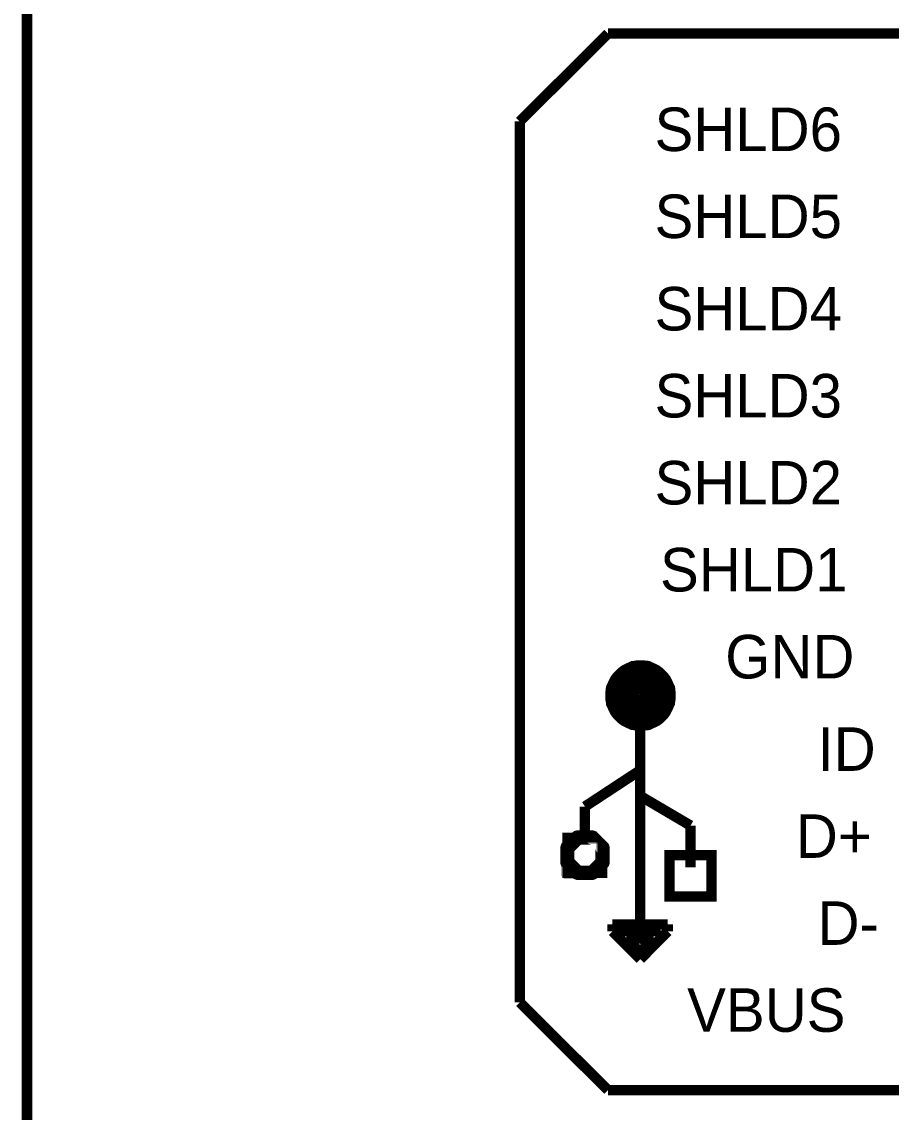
# Model space of a CAD drawing. Header units: inches. Extents: x 0 to 16.9, y 0 to 11.7.
# Drawn here: x 8.262 to 9.249, y 8.817 to 10.055 of the extents above; entities that cross this region are included whole.
import ezdxf

# ---------------------------------------------------------------- set-up
doc = ezdxf.new("R2010")
doc.units = ezdxf.units.IN
doc.header["$MEASUREMENT"] = 0
doc.layers.add('Sheet', color=255, linetype='Continuous')

msp = doc.modelspace()

# ---------------------------------------------------------------- linework, layer by layer
at = {"layer": 'Sheet'}
for points in [[(8.26771655, 6.889419507556759, 0.0118, 0.0118, 0), (8.26771655, 10.86602871757524, 0.0118, 0.0118, 0)], [(8.827461637441678, 9.942294732635956, 0.0118, 0.0118, 0), (8.927760550422265, 10.0422308655095, 0.0118, 0.0118, 0)], [(9.327413142144923, 10.0422308655095, 0.0118, 0.0118, 0), (8.927760550422265, 10.0422308655095, 0.0118, 0.0118, 0)], [(8.827461637441678, 9.942294732635956, 0.0118, 0.0118, 0), (8.827461637441678, 8.942161696310718, 0.0118, 0.0118, 0)], [(8.94473421261898, 9.290201819291184, 0.04, 0.04, 0), (8.94473421261898, 9.291359380675818, 0.04, 0.04, 0), (8.94473421261898, 9.292131088265576, 0.04, 0.04, 0), (8.945119977668906, 9.293288649650211, 0.04, 0.04, 0), (8.945119977668906, 9.294446211034847, 0.04, 0.04, 0), (8.945505742718833, 9.295217918624603, 0.04, 0.04, 0), (8.945505742718833, 9.29637548000924, 0.04, 0.04, 0), (8.945891507768758, 9.297147187598997, 0.04, 0.04, 0), (8.946277272818683, 9.297918895188754, 0.04, 0.04, 0), (8.946663037868609, 9.29907645657339, 0.04, 0.04, 0), (8.947048802918532, 9.299848164163146, 0.04, 0.04, 0), (8.947434567968457, 9.300619871752904, 0.04, 0.04, 0), (8.948206098068308, 9.301391579342662, 0.04, 0.04, 0), (8.948591863118235, 9.302163286932418, 0.04, 0.04, 0), (8.949363393218086, 9.302934994522175, 0.04, 0.04, 0), (8.94974915826801, 9.303706702111933, 0.04, 0.04, 0), (8.950520688367861, 9.30447840970169, 0.04, 0.04, 0), (8.951292218467712, 9.305250117291447, 0.04, 0.04, 0), (8.952063748567562, 9.305635971086325, 0.04, 0.04, 0), (8.952835278667413, 9.306407678676083, 0.04, 0.04, 0), (8.953606808767264, 9.30679353247096, 0.04, 0.04, 0), (8.954378338867114, 9.307565240060718, 0.04, 0.04, 0), (8.955149868966965, 9.307951093855596, 0.04, 0.04, 0), (8.955921399066817, 9.308336947650476, 0.04, 0.04, 0), (8.956692929166667, 9.308722801445354, 0.04, 0.04, 0), (8.957850224316443, 9.309108655240234, 0.04, 0.04, 0), (8.958621754416292, 9.30949450903511, 0.04, 0.04, 0), (8.959393284516144, 9.30949450903511, 0.04, 0.04, 0), (8.96055057966592, 9.30988036282999, 0.04, 0.04, 0), (8.96132210976577, 9.30988036282999, 0.04, 0.04, 0), (8.962479404915547, 9.310266216624868, 0.04, 0.04, 0), (8.963250935015399, 9.310266216624868, 0.04, 0.04, 0), (8.964408230165173, 9.310266216624868, 0.04, 0.04, 0)], [(8.964408230165173, 9.310266216624868, 0.04, 0.04, 0), (8.963250935015399, 9.310266216624868, 0.04, 0.04, 0), (8.962479404915547, 9.310266216624868, 0.04, 0.04, 0), (8.96132210976577, 9.30988036282999, 0.04, 0.04, 0), (8.96055057966592, 9.30988036282999, 0.04, 0.04, 0), (8.959393284516144, 9.30949450903511, 0.04, 0.04, 0), (8.958621754416292, 9.30949450903511, 0.04, 0.04, 0), (8.957850224316443, 9.309108655240234, 0.04, 0.04, 0), (8.956692929166667, 9.308722801445354, 0.04, 0.04, 0), (8.955921399066817, 9.308336947650476, 0.04, 0.04, 0), (8.955149868966965, 9.307951093855596, 0.04, 0.04, 0), (8.954378338867114, 9.307565240060718, 0.04, 0.04, 0), (8.953606808767264, 9.30679353247096, 0.04, 0.04, 0), (8.952835278667413, 9.306407678676083, 0.04, 0.04, 0), (8.952063748567562, 9.305635971086325, 0.04, 0.04, 0), (8.951292218467712, 9.305250117291447, 0.04, 0.04, 0), (8.950520688367861, 9.30447840970169, 0.04, 0.04, 0), (8.94974915826801, 9.303706702111933, 0.04, 0.04, 0), (8.949363393218086, 9.302934994522175, 0.04, 0.04, 0), (8.948591863118235, 9.302163286932418, 0.04, 0.04, 0), (8.948206098068308, 9.301391579342662, 0.04, 0.04, 0), (8.947434567968457, 9.300619871752904, 0.04, 0.04, 0), (8.947048802918532, 9.299848164163146, 0.04, 0.04, 0), (8.946663037868609, 9.29907645657339, 0.04, 0.04, 0), (8.946277272818683, 9.297918895188754, 0.04, 0.04, 0), (8.945891507768758, 9.297147187598997, 0.04, 0.04, 0), (8.945505742718833, 9.29637548000924, 0.04, 0.04, 0), (8.945505742718833, 9.295217918624603, 0.04, 0.04, 0), (8.945119977668906, 9.294446211034847, 0.04, 0.04, 0), (8.945119977668906, 9.293288649650211, 0.04, 0.04, 0), (8.94473421261898, 9.292131088265576, 0.04, 0.04, 0), (8.94473421261898, 9.291359380675818, 0.04, 0.04, 0), (8.94473421261898, 9.290201819291184, 0.04, 0.04, 0)], [(8.964408230165173, 9.310266216624868, 0.04, 0.04, 0), (8.964408230165173, 9.310266216624868, 0.04, 0.04, 0)], [(8.964408230165173, 9.310266216624868, 0.04, 0.04, 0), (8.965565525314949, 9.310266216624868, 0.04, 0.04, 0), (8.966337055414801, 9.310266216624868, 0.04, 0.04, 0), (8.967494350564577, 9.30988036282999, 0.04, 0.04, 0), (8.968651645714353, 9.30988036282999, 0.04, 0.04, 0), (8.969423175814203, 9.30949450903511, 0.04, 0.04, 0), (8.970580470963979, 9.30949450903511, 0.04, 0.04, 0), (8.97135200106383, 9.309108655240234, 0.04, 0.04, 0), (8.97212353116368, 9.308722801445354, 0.04, 0.04, 0), (8.973280826313458, 9.308336947650476, 0.04, 0.04, 0), (8.974052356413308, 9.307951093855596, 0.04, 0.04, 0), (8.974823886513159, 9.307565240060718, 0.04, 0.04, 0), (8.975595416613007, 9.30679353247096, 0.04, 0.04, 0), (8.97636694671286, 9.306407678676083, 0.04, 0.04, 0), (8.97713847681271, 9.305635971086325, 0.04, 0.04, 0), (8.97791000691256, 9.305250117291447, 0.04, 0.04, 0), (8.978681537012411, 9.30447840970169, 0.04, 0.04, 0), (8.979453067112262, 9.303706702111933, 0.04, 0.04, 0), (8.979838832162187, 9.302934994522175, 0.04, 0.04, 0), (8.98061036226204, 9.302163286932418, 0.04, 0.04, 0), (8.980996127311963, 9.301391579342662, 0.04, 0.04, 0), (8.981767657411813, 9.300619871752904, 0.04, 0.04, 0), (8.982153422461739, 9.299848164163146, 0.04, 0.04, 0), (8.982539187511664, 9.29907645657339, 0.04, 0.04, 0), (8.98292495256159, 9.297918895188754, 0.04, 0.04, 0), (8.983310717611516, 9.297147187598997, 0.04, 0.04, 0), (8.983696482661442, 9.29637548000924, 0.04, 0.04, 0), (8.983696482661442, 9.295217918624603, 0.04, 0.04, 0), (8.984082247711367, 9.294446211034847, 0.04, 0.04, 0), (8.984082247711367, 9.293288649650211, 0.04, 0.04, 0), (8.984468012761292, 9.292131088265576, 0.04, 0.04, 0), (8.984468012761292, 9.291359380675818, 0.04, 0.04, 0), (8.984468012761292, 9.290201819291184, 0.04, 0.04, 0)], [(8.984468012761292, 9.290201819291184, 0.04, 0.04, 0), (8.984468012761292, 9.291359380675818, 0.04, 0.04, 0), (8.984468012761292, 9.292131088265576, 0.04, 0.04, 0), (8.984082247711367, 9.293288649650211, 0.04, 0.04, 0), (8.984082247711367, 9.294446211034847, 0.04, 0.04, 0), (8.983696482661442, 9.295217918624603, 0.04, 0.04, 0), (8.983696482661442, 9.29637548000924, 0.04, 0.04, 0), (8.983310717611516, 9.297147187598997, 0.04, 0.04, 0), (8.98292495256159, 9.297918895188754, 0.04, 0.04, 0), (8.982539187511664, 9.29907645657339, 0.04, 0.04, 0), (8.982153422461739, 9.299848164163146, 0.04, 0.04, 0), (8.981767657411813, 9.300619871752904, 0.04, 0.04, 0), (8.980996127311963, 9.301391579342662, 0.04, 0.04, 0), (8.98061036226204, 9.302163286932418, 0.04, 0.04, 0), (8.979838832162187, 9.302934994522175, 0.04, 0.04, 0), (8.979453067112262, 9.303706702111933, 0.04, 0.04, 0), (8.978681537012411, 9.30447840970169, 0.04, 0.04, 0), (8.97791000691256, 9.305250117291447, 0.04, 0.04, 0), (8.97713847681271, 9.305635971086325, 0.04, 0.04, 0), (8.97636694671286, 9.306407678676083, 0.04, 0.04, 0), (8.975595416613007, 9.30679353247096, 0.04, 0.04, 0), (8.974823886513159, 9.307565240060718, 0.04, 0.04, 0), (8.974052356413308, 9.307951093855596, 0.04, 0.04, 0), (8.973280826313458, 9.308336947650476, 0.04, 0.04, 0), (8.97212353116368, 9.308722801445354, 0.04, 0.04, 0), (8.97135200106383, 9.309108655240234, 0.04, 0.04, 0), (8.970580470963979, 9.30949450903511, 0.04, 0.04, 0), (8.969423175814203, 9.30949450903511, 0.04, 0.04, 0), (8.968651645714353, 9.30988036282999, 0.04, 0.04, 0), (8.967494350564577, 9.30988036282999, 0.04, 0.04, 0), (8.966337055414801, 9.310266216624868, 0.04, 0.04, 0), (8.965565525314949, 9.310266216624868, 0.04, 0.04, 0), (8.964408230165173, 9.310266216624868, 0.04, 0.04, 0)], [(8.964408230165173, 9.270523275752376, 0.04, 0.04, 0), (8.963250935015399, 9.270523275752376, 0.04, 0.04, 0), (8.962479404915547, 9.270523275752376, 0.04, 0.04, 0), (8.96132210976577, 9.270909129547254, 0.04, 0.04, 0), (8.96055057966592, 9.270909129547254, 0.04, 0.04, 0), (8.959393284516144, 9.271294983342134, 0.04, 0.04, 0), (8.958621754416292, 9.271294983342134, 0.04, 0.04, 0), (8.957850224316443, 9.271680837137012, 0.04, 0.04, 0), (8.956692929166667, 9.27206669093189, 0.04, 0.04, 0), (8.955921399066817, 9.27245254472677, 0.04, 0.04, 0), (8.955149868966965, 9.272838398521646, 0.04, 0.04, 0), (8.954378338867114, 9.273224252316526, 0.04, 0.04, 0), (8.953606808767264, 9.273995959906284, 0.04, 0.04, 0), (8.952835278667413, 9.274381813701162, 0.04, 0.04, 0), (8.952063748567562, 9.27515352129092, 0.04, 0.04, 0), (8.951292218467712, 9.275539375085797, 0.04, 0.04, 0), (8.950520688367861, 9.276311082675553, 0.04, 0.04, 0), (8.94974915826801, 9.277082790265311, 0.04, 0.04, 0), (8.949363393218086, 9.277854497855069, 0.04, 0.04, 0), (8.948591863118235, 9.278626205444827, 0.04, 0.04, 0), (8.948206098068308, 9.279397913034584, 0.04, 0.04, 0), (8.947434567968457, 9.28016962062434, 0.04, 0.04, 0), (8.947048802918532, 9.280941328214096, 0.04, 0.04, 0), (8.946663037868609, 9.281713035803854, 0.04, 0.04, 0), (8.946277272818683, 9.282484743393612, 0.04, 0.04, 0), (8.945891507768758, 9.283642304778246, 0.04, 0.04, 0), (8.945505742718833, 9.284414012368003, 0.04, 0.04, 0), (8.945505742718833, 9.285185719957761, 0.04, 0.04, 0), (8.945119977668906, 9.286343281342397, 0.04, 0.04, 0), (8.945119977668906, 9.287114988932155, 0.04, 0.04, 0), (8.94473421261898, 9.28827255031679, 0.04, 0.04, 0), (8.94473421261898, 9.289044257906546, 0.04, 0.04, 0), (8.94473421261898, 9.290201819291184, 0.04, 0.04, 0)], [(8.94473421261898, 9.290201819291184, 0.04, 0.04, 0), (8.94473421261898, 9.290201819291184, 0.04, 0.04, 0)], [(8.94473421261898, 9.290201819291184, 0.04, 0.04, 0), (8.94473421261898, 9.289044257906546, 0.04, 0.04, 0), (8.94473421261898, 9.28827255031679, 0.04, 0.04, 0), (8.945119977668906, 9.287114988932155, 0.04, 0.04, 0), (8.945119977668906, 9.286343281342397, 0.04, 0.04, 0), (8.945505742718833, 9.285185719957761, 0.04, 0.04, 0), (8.945505742718833, 9.284414012368003, 0.04, 0.04, 0), (8.945891507768758, 9.283642304778246, 0.04, 0.04, 0), (8.946277272818683, 9.282484743393612, 0.04, 0.04, 0), (8.946663037868609, 9.281713035803854, 0.04, 0.04, 0), (8.947048802918532, 9.280941328214096, 0.04, 0.04, 0), (8.947434567968457, 9.28016962062434, 0.04, 0.04, 0), (8.948206098068308, 9.279397913034584, 0.04, 0.04, 0), (8.948591863118235, 9.278626205444827, 0.04, 0.04, 0), (8.949363393218086, 9.277854497855069, 0.04, 0.04, 0), (8.94974915826801, 9.277082790265311, 0.04, 0.04, 0), (8.950520688367861, 9.276311082675553, 0.04, 0.04, 0), (8.951292218467712, 9.275539375085797, 0.04, 0.04, 0), (8.952063748567562, 9.27515352129092, 0.04, 0.04, 0), (8.952835278667413, 9.274381813701162, 0.04, 0.04, 0), (8.953606808767264, 9.273995959906284, 0.04, 0.04, 0), (8.954378338867114, 9.273224252316526, 0.04, 0.04, 0), (8.955149868966965, 9.272838398521646, 0.04, 0.04, 0), (8.955921399066817, 9.27245254472677, 0.04, 0.04, 0), (8.956692929166667, 9.27206669093189, 0.04, 0.04, 0), (8.957850224316443, 9.271680837137012, 0.04, 0.04, 0), (8.958621754416292, 9.271294983342134, 0.04, 0.04, 0), (8.959393284516144, 9.271294983342134, 0.04, 0.04, 0), (8.96055057966592, 9.270909129547254, 0.04, 0.04, 0), (8.96132210976577, 9.270909129547254, 0.04, 0.04, 0), (8.962479404915547, 9.270523275752376, 0.04, 0.04, 0), (8.963250935015399, 9.270523275752376, 0.04, 0.04, 0), (8.964408230165173, 9.270523275752376, 0.04, 0.04, 0)], [(8.984468012761292, 9.290201819291184, 0.04, 0.04, 0), (8.984468012761292, 9.289044257906546, 0.04, 0.04, 0), (8.984468012761292, 9.28827255031679, 0.04, 0.04, 0), (8.984082247711367, 9.287114988932155, 0.04, 0.04, 0), (8.984082247711367, 9.286343281342397, 0.04, 0.04, 0), (8.983696482661442, 9.285185719957761, 0.04, 0.04, 0), (8.983696482661442, 9.284414012368003, 0.04, 0.04, 0), (8.983310717611516, 9.283642304778246, 0.04, 0.04, 0), (8.98292495256159, 9.282484743393612, 0.04, 0.04, 0), (8.982539187511664, 9.281713035803854, 0.04, 0.04, 0), (8.982153422461739, 9.280941328214096, 0.04, 0.04, 0), (8.981767657411813, 9.28016962062434, 0.04, 0.04, 0), (8.980996127311963, 9.279397913034584, 0.04, 0.04, 0), (8.98061036226204, 9.278626205444827, 0.04, 0.04, 0), (8.979838832162187, 9.277854497855069, 0.04, 0.04, 0), (8.979453067112262, 9.277082790265311, 0.04, 0.04, 0), (8.978681537012411, 9.276311082675553, 0.04, 0.04, 0), (8.97791000691256, 9.275539375085797, 0.04, 0.04, 0), (8.97713847681271, 9.27515352129092, 0.04, 0.04, 0), (8.97636694671286, 9.274381813701162, 0.04, 0.04, 0), (8.975595416613007, 9.273995959906284, 0.04, 0.04, 0), (8.974823886513159, 9.273224252316526, 0.04, 0.04, 0), (8.974052356413308, 9.272838398521646, 0.04, 0.04, 0), (8.973280826313458, 9.27245254472677, 0.04, 0.04, 0), (8.97212353116368, 9.27206669093189, 0.04, 0.04, 0), (8.97135200106383, 9.271680837137012, 0.04, 0.04, 0), (8.970580470963979, 9.271294983342134, 0.04, 0.04, 0), (8.969423175814203, 9.271294983342134, 0.04, 0.04, 0), (8.968651645714353, 9.270909129547254, 0.04, 0.04, 0), (8.967494350564577, 9.270909129547254, 0.04, 0.04, 0), (8.966337055414801, 9.270523275752376, 0.04, 0.04, 0), (8.965565525314949, 9.270523275752376, 0.04, 0.04, 0), (8.964408230165173, 9.270523275752376, 0.04, 0.04, 0)], [(8.964408230165173, 9.270523275752376, 0.04, 0.04, 0), (8.965565525314949, 9.270523275752376, 0.04, 0.04, 0), (8.966337055414801, 9.270523275752376, 0.04, 0.04, 0), (8.967494350564577, 9.270909129547254, 0.04, 0.04, 0), (8.968651645714353, 9.270909129547254, 0.04, 0.04, 0), (8.969423175814203, 9.271294983342134, 0.04, 0.04, 0), (8.970580470963979, 9.271294983342134, 0.04, 0.04, 0), (8.97135200106383, 9.271680837137012, 0.04, 0.04, 0), (8.97212353116368, 9.27206669093189, 0.04, 0.04, 0), (8.973280826313458, 9.27245254472677, 0.04, 0.04, 0), (8.974052356413308, 9.272838398521646, 0.04, 0.04, 0), (8.974823886513159, 9.273224252316526, 0.04, 0.04, 0), (8.975595416613007, 9.273995959906284, 0.04, 0.04, 0), (8.97636694671286, 9.274381813701162, 0.04, 0.04, 0), (8.97713847681271, 9.27515352129092, 0.04, 0.04, 0), (8.97791000691256, 9.275539375085797, 0.04, 0.04, 0), (8.978681537012411, 9.276311082675553, 0.04, 0.04, 0), (8.979453067112262, 9.277082790265311, 0.04, 0.04, 0), (8.979838832162187, 9.277854497855069, 0.04, 0.04, 0), (8.98061036226204, 9.278626205444827, 0.04, 0.04, 0), (8.980996127311963, 9.279397913034584, 0.04, 0.04, 0), (8.981767657411813, 9.28016962062434, 0.04, 0.04, 0), (8.982153422461739, 9.280941328214096, 0.04, 0.04, 0), (8.982539187511664, 9.281713035803854, 0.04, 0.04, 0), (8.98292495256159, 9.282484743393612, 0.04, 0.04, 0), (8.983310717611516, 9.283642304778246, 0.04, 0.04, 0), (8.983696482661442, 9.284414012368003, 0.04, 0.04, 0), (8.983696482661442, 9.285185719957761, 0.04, 0.04, 0), (8.984082247711367, 9.286343281342397, 0.04, 0.04, 0), (8.984082247711367, 9.287114988932155, 0.04, 0.04, 0), (8.984468012761292, 9.28827255031679, 0.04, 0.04, 0), (8.984468012761292, 9.289044257906546, 0.04, 0.04, 0), (8.984468012761292, 9.290201819291184, 0.04, 0.04, 0)], [(8.984468012761292, 9.290201819291184, 0.04, 0.04, 0), (8.984468012761292, 9.290201819291184, 0.04, 0.04, 0), (8.984468012761292, 9.290201819291184, 0.04, 0.04, 0), (8.984468012761292, 9.290201819291184, 0.04, 0.04, 0), (8.984468012761292, 9.290201819291184, 0.04, 0.04, 0), (8.984468012761292, 9.290201819291184, 0.04, 0.04, 0), (8.984468012761292, 9.290201819291184, 0.04, 0.04, 0), (8.984468012761292, 9.290201819291184, 0.04, 0.04, 0), (8.984468012761292, 9.290201819291184, 0.04, 0.04, 0), (8.984468012761292, 9.290201819291184, 0.04, 0.04, 0), (8.984468012761292, 9.290201819291184, 0.04, 0.04, 0), (8.984468012761292, 9.290201819291184, 0.04, 0.04, 0), (8.984468012761292, 9.290201819291184, 0.04, 0.04, 0), (8.984468012761292, 9.290201819291184, 0.04, 0.04, 0), (8.984468012761292, 9.290201819291184, 0.04, 0.04, 0), (8.984468012761292, 9.290201819291184, 0.04, 0.04, 0), (8.984468012761292, 9.290201819291184, 0.04, 0.04, 0), (8.984468012761292, 9.290201819291184, 0.04, 0.04, 0), (8.984468012761292, 9.290201819291184, 0.04, 0.04, 0), (8.984468012761292, 9.290201819291184, 0.04, 0.04, 0), (8.984468012761292, 9.290201819291184, 0.04, 0.04, 0), (8.984468012761292, 9.290201819291184, 0.04, 0.04, 0), (8.984468012761292, 9.290201819291184, 0.04, 0.04, 0), (8.984468012761292, 9.290201819291184, 0.04, 0.04, 0), (8.984468012761292, 9.290201819291184, 0.04, 0.04, 0), (8.984468012761292, 9.290201819291184, 0.04, 0.04, 0), (8.984468012761292, 9.290201819291184, 0.04, 0.04, 0), (8.984468012761292, 9.290201819291184, 0.04, 0.04, 0), (8.984468012761292, 9.290201819291184, 0.04, 0.04, 0), (8.984468012761292, 9.290201819291184, 0.04, 0.04, 0), (8.984468012761292, 9.290201819291184, 0.04, 0.04, 0), (8.984468012761292, 9.290201819291184, 0.04, 0.04, 0), (8.984468012761292, 9.290201819291184, 0.04, 0.04, 0)], [(8.984468012761292, 9.290201819291184, 0.04, 0.04, 0), (8.984468012761292, 9.290201819291184, 0.04, 0.04, 0)], [(8.964408230165173, 9.205699838212778, 0.0118, 0.0118, 0), (8.964408230165173, 9.290201819291184, 0.0118, 0.0118, 0)], [(8.964408230165173, 9.205699838212778, 0.0118, 0.0118, 0), (8.901528527027342, 9.164413482160771, 0.0118, 0.0118, 0)], [(8.964408230165173, 9.176374949802007, 0.0118, 0.0118, 0), (8.964408230165173, 9.205699838212778, 0.0118, 0.0118, 0)], [(8.964408230165173, 9.176374949802007, 0.0118, 0.0118, 0), (9.021501457554125, 9.142805669647572, 0.0118, 0.0118, 0)], [(8.964408230165173, 9.03052221533791, 0.0118, 0.0118, 0), (8.964408230165173, 9.176374949802007, 0.0118, 0.0118, 0)], [(8.901528527027342, 9.164413482160771, 0.0118, 0.0118, 0), (8.901528527027342, 9.125056395083158, 0.0118, 0.0118, 0)], [(9.021501457554125, 9.142805669647572, 0.0118, 0.0118, 0), (9.021501457554125, 9.095345652877509, 0.0118, 0.0118, 0)], [(8.893427460978911, 9.109236389493136, 0.04, 0.04, 0), (8.893427460978911, 9.109622243288015, 0.04, 0.04, 0), (8.893427460978911, 9.110008097082893, 0.04, 0.04, 0), (8.893427460978911, 9.110393950877773, 0.04, 0.04, 0), (8.893427460978911, 9.110779804672651, 0.04, 0.04, 0), (8.893813226028836, 9.11116565846753, 0.04, 0.04, 0), (8.893813226028836, 9.111551512262409, 0.04, 0.04, 0), (8.893813226028836, 9.111937366057285, 0.04, 0.04, 0), (8.894198991078762, 9.112323219852165, 0.04, 0.04, 0), (8.894198991078762, 9.112709073647043, 0.04, 0.04, 0), (8.894584756128687, 9.113094927441923, 0.04, 0.04, 0), (8.894584756128687, 9.1134807812368, 0.04, 0.04, 0), (8.894970521178612, 9.113866635031679, 0.04, 0.04, 0), (8.894970521178612, 9.114252488826558, 0.04, 0.04, 0), (8.895356286228537, 9.114638342621436, 0.04, 0.04, 0), (8.89574205127846, 9.114638342621436, 0.04, 0.04, 0), (8.89574205127846, 9.115024196416316, 0.04, 0.04, 0), (8.896127816328386, 9.115410050211194, 0.04, 0.04, 0), (8.896513581378313, 9.115410050211194, 0.04, 0.04, 0), (8.896899346428238, 9.115795904006072, 0.04, 0.04, 0), (8.897285111478164, 9.11618175780095, 0.04, 0.04, 0), (8.897285111478164, 9.11618175780095, 0.04, 0.04, 0), (8.897670876528089, 9.116567611595828, 0.04, 0.04, 0), (8.898056641578014, 9.116567611595828, 0.04, 0.04, 0), (8.89844240662794, 9.116567611595828, 0.04, 0.04, 0), (8.898828171677865, 9.116953465390708, 0.04, 0.04, 0), (8.89921393672779, 9.116953465390708, 0.04, 0.04, 0), (8.899599701777715, 9.116953465390708, 0.04, 0.04, 0), (8.89998546682764, 9.117339319185586, 0.04, 0.04, 0), (8.900371231877568, 9.117339319185586, 0.04, 0.04, 0), (8.900756996927493, 9.117339319185586, 0.04, 0.04, 0), (8.901142761977418, 9.117339319185586, 0.04, 0.04, 0), (8.901528527027342, 9.117339319185586, 0.04, 0.04, 0)], [(8.901528527027342, 9.117339319185586, 0.04, 0.04, 0), (8.901142761977418, 9.117339319185586, 0.04, 0.04, 0), (8.900756996927493, 9.117339319185586, 0.04, 0.04, 0), (8.900371231877568, 9.117339319185586, 0.04, 0.04, 0), (8.89998546682764, 9.117339319185586, 0.04, 0.04, 0), (8.899599701777715, 9.116953465390708, 0.04, 0.04, 0), (8.89921393672779, 9.116953465390708, 0.04, 0.04, 0), (8.898828171677865, 9.116953465390708, 0.04, 0.04, 0), (8.89844240662794, 9.116567611595828, 0.04, 0.04, 0), (8.898056641578014, 9.116567611595828, 0.04, 0.04, 0), (8.897670876528089, 9.116567611595828, 0.04, 0.04, 0), (8.897285111478164, 9.11618175780095, 0.04, 0.04, 0), (8.897285111478164, 9.11618175780095, 0.04, 0.04, 0), (8.896899346428238, 9.115795904006072, 0.04, 0.04, 0), (8.896513581378313, 9.115410050211194, 0.04, 0.04, 0), (8.896127816328386, 9.115410050211194, 0.04, 0.04, 0), (8.89574205127846, 9.115024196416316, 0.04, 0.04, 0), (8.89574205127846, 9.114638342621436, 0.04, 0.04, 0), (8.895356286228537, 9.114638342621436, 0.04, 0.04, 0), (8.894970521178612, 9.114252488826558, 0.04, 0.04, 0), (8.894970521178612, 9.113866635031679, 0.04, 0.04, 0), (8.894584756128687, 9.1134807812368, 0.04, 0.04, 0), (8.894584756128687, 9.113094927441923, 0.04, 0.04, 0), (8.894198991078762, 9.112709073647043, 0.04, 0.04, 0), (8.894198991078762, 9.112323219852165, 0.04, 0.04, 0), (8.893813226028836, 9.111937366057285, 0.04, 0.04, 0), (8.893813226028836, 9.111551512262409, 0.04, 0.04, 0), (8.893813226028836, 9.11116565846753, 0.04, 0.04, 0), (8.893427460978911, 9.110779804672651, 0.04, 0.04, 0), (8.893427460978911, 9.110393950877773, 0.04, 0.04, 0), (8.893427460978911, 9.110008097082893, 0.04, 0.04, 0), (8.893427460978911, 9.109622243288015, 0.04, 0.04, 0), (8.893427460978911, 9.109236389493136, 0.04, 0.04, 0)], [(8.901528527027342, 9.101133459800685, 0.04, 0.04, 0), (8.901142761977418, 9.101133459800685, 0.04, 0.04, 0), (8.900756996927493, 9.101133459800685, 0.04, 0.04, 0), (8.900371231877568, 9.101133459800685, 0.04, 0.04, 0), (8.89998546682764, 9.101133459800685, 0.04, 0.04, 0), (8.899599701777715, 9.101519313595565, 0.04, 0.04, 0), (8.89921393672779, 9.101519313595565, 0.04, 0.04, 0), (8.898828171677865, 9.101519313595565, 0.04, 0.04, 0), (8.89844240662794, 9.101905167390443, 0.04, 0.04, 0), (8.898056641578014, 9.101905167390443, 0.04, 0.04, 0), (8.897670876528089, 9.102291021185323, 0.04, 0.04, 0), (8.897285111478164, 9.102291021185323, 0.04, 0.04, 0), (8.897285111478164, 9.102676874980201, 0.04, 0.04, 0), (8.896899346428238, 9.102676874980201, 0.04, 0.04, 0), (8.896513581378313, 9.103062728775079, 0.04, 0.04, 0), (8.896127816328386, 9.103448582569959, 0.04, 0.04, 0), (8.89574205127846, 9.103448582569959, 0.04, 0.04, 0), (8.89574205127846, 9.103834436364837, 0.04, 0.04, 0), (8.895356286228537, 9.104220290159716, 0.04, 0.04, 0), (8.894970521178612, 9.104606143954593, 0.04, 0.04, 0), (8.894970521178612, 9.104991997749472, 0.04, 0.04, 0), (8.894584756128687, 9.104991997749472, 0.04, 0.04, 0), (8.894584756128687, 9.10537785154435, 0.04, 0.04, 0), (8.894198991078762, 9.105763705339228, 0.04, 0.04, 0), (8.894198991078762, 9.106149559134108, 0.04, 0.04, 0), (8.893813226028836, 9.106535412928986, 0.04, 0.04, 0), (8.893813226028836, 9.106921266723866, 0.04, 0.04, 0), (8.893813226028836, 9.107307120518744, 0.04, 0.04, 0), (8.893427460978911, 9.107692974313622, 0.04, 0.04, 0), (8.893427460978911, 9.108078828108502, 0.04, 0.04, 0), (8.893427460978911, 9.108464681903378, 0.04, 0.04, 0), (8.893427460978911, 9.108850535698258, 0.04, 0.04, 0), (8.893427460978911, 9.109236389493136, 0.04, 0.04, 0)], [(8.893427460978911, 9.109236389493136, 0.04, 0.04, 0), (8.893427460978911, 9.108850535698258, 0.04, 0.04, 0), (8.893427460978911, 9.108464681903378, 0.04, 0.04, 0), (8.893427460978911, 9.108078828108502, 0.04, 0.04, 0), (8.893427460978911, 9.107692974313622, 0.04, 0.04, 0), (8.893813226028836, 9.107307120518744, 0.04, 0.04, 0), (8.893813226028836, 9.106921266723866, 0.04, 0.04, 0), (8.893813226028836, 9.106535412928986, 0.04, 0.04, 0), (8.894198991078762, 9.106149559134108, 0.04, 0.04, 0), (8.894198991078762, 9.105763705339228, 0.04, 0.04, 0), (8.894584756128687, 9.10537785154435, 0.04, 0.04, 0), (8.894584756128687, 9.104991997749472, 0.04, 0.04, 0), (8.894970521178612, 9.104991997749472, 0.04, 0.04, 0), (8.894970521178612, 9.104606143954593, 0.04, 0.04, 0), (8.895356286228537, 9.104220290159716, 0.04, 0.04, 0), (8.89574205127846, 9.103834436364837, 0.04, 0.04, 0), (8.89574205127846, 9.103448582569959, 0.04, 0.04, 0), (8.896127816328386, 9.103448582569959, 0.04, 0.04, 0), (8.896513581378313, 9.103062728775079, 0.04, 0.04, 0), (8.896899346428238, 9.102676874980201, 0.04, 0.04, 0), (8.897285111478164, 9.102676874980201, 0.04, 0.04, 0), (8.897285111478164, 9.102291021185323, 0.04, 0.04, 0), (8.897670876528089, 9.102291021185323, 0.04, 0.04, 0), (8.898056641578014, 9.101905167390443, 0.04, 0.04, 0), (8.89844240662794, 9.101905167390443, 0.04, 0.04, 0), (8.898828171677865, 9.101519313595565, 0.04, 0.04, 0), (8.89921393672779, 9.101519313595565, 0.04, 0.04, 0), (8.899599701777715, 9.101519313595565, 0.04, 0.04, 0), (8.89998546682764, 9.101133459800685, 0.04, 0.04, 0), (8.900371231877568, 9.101133459800685, 0.04, 0.04, 0), (8.900756996927493, 9.101133459800685, 0.04, 0.04, 0), (8.901142761977418, 9.101133459800685, 0.04, 0.04, 0), (8.901528527027342, 9.101133459800685, 0.04, 0.04, 0)], [(8.901528527027342, 9.117339319185586, 0.04, 0.04, 0), (8.901914292077267, 9.117339319185586, 0.04, 0.04, 0), (8.902300057127192, 9.117339319185586, 0.04, 0.04, 0), (8.902685822177117, 9.117339319185586, 0.04, 0.04, 0), (8.903071587227043, 9.117339319185586, 0.04, 0.04, 0), (8.90345735227697, 9.116953465390708, 0.04, 0.04, 0), (8.903843117326895, 9.116953465390708, 0.04, 0.04, 0), (8.90422888237682, 9.116953465390708, 0.04, 0.04, 0), (8.904614647426746, 9.116567611595828, 0.04, 0.04, 0), (8.90500041247667, 9.116567611595828, 0.04, 0.04, 0), (8.905386177526596, 9.116567611595828, 0.04, 0.04, 0), (8.905771942576521, 9.11618175780095, 0.04, 0.04, 0), (8.906157707626447, 9.11618175780095, 0.04, 0.04, 0), (8.906543472676372, 9.115795904006072, 0.04, 0.04, 0), (8.906929237726297, 9.115410050211194, 0.04, 0.04, 0), (8.906929237726297, 9.115410050211194, 0.04, 0.04, 0), (8.907315002776222, 9.115024196416316, 0.04, 0.04, 0), (8.907700767826148, 9.114638342621436, 0.04, 0.04, 0), (8.907700767826148, 9.114638342621436, 0.04, 0.04, 0), (8.908086532876073, 9.114252488826558, 0.04, 0.04, 0), (8.908472297925998, 9.113866635031679, 0.04, 0.04, 0), (8.908472297925998, 9.1134807812368, 0.04, 0.04, 0), (8.908858062975924, 9.113094927441923, 0.04, 0.04, 0), (8.908858062975924, 9.112709073647043, 0.04, 0.04, 0), (8.908858062975924, 9.112323219852165, 0.04, 0.04, 0), (8.909243828025849, 9.111937366057285, 0.04, 0.04, 0), (8.909243828025849, 9.111551512262409, 0.04, 0.04, 0), (8.909243828025849, 9.11116565846753, 0.04, 0.04, 0), (8.909629593075774, 9.110779804672651, 0.04, 0.04, 0), (8.909629593075774, 9.110393950877773, 0.04, 0.04, 0), (8.909629593075774, 9.110008097082893, 0.04, 0.04, 0), (8.909629593075774, 9.109622243288015, 0.04, 0.04, 0), (8.909629593075774, 9.109236389493136, 0.04, 0.04, 0)], [(8.909629593075774, 9.109236389493136, 0.04, 0.04, 0), (8.909629593075774, 9.109622243288015, 0.04, 0.04, 0), (8.909629593075774, 9.110008097082893, 0.04, 0.04, 0), (8.909629593075774, 9.110393950877773, 0.04, 0.04, 0), (8.909629593075774, 9.110779804672651, 0.04, 0.04, 0), (8.909243828025849, 9.11116565846753, 0.04, 0.04, 0), (8.909243828025849, 9.111551512262409, 0.04, 0.04, 0), (8.909243828025849, 9.111937366057285, 0.04, 0.04, 0), (8.908858062975924, 9.112323219852165, 0.04, 0.04, 0), (8.908858062975924, 9.112709073647043, 0.04, 0.04, 0), (8.908858062975924, 9.113094927441923, 0.04, 0.04, 0), (8.908472297925998, 9.1134807812368, 0.04, 0.04, 0), (8.908472297925998, 9.113866635031679, 0.04, 0.04, 0), (8.908086532876073, 9.114252488826558, 0.04, 0.04, 0), (8.907700767826148, 9.114638342621436, 0.04, 0.04, 0), (8.907700767826148, 9.114638342621436, 0.04, 0.04, 0), (8.907315002776222, 9.115024196416316, 0.04, 0.04, 0), (8.906929237726297, 9.115410050211194, 0.04, 0.04, 0), (8.906929237726297, 9.115410050211194, 0.04, 0.04, 0), (8.906543472676372, 9.115795904006072, 0.04, 0.04, 0), (8.906157707626447, 9.11618175780095, 0.04, 0.04, 0), (8.905771942576521, 9.11618175780095, 0.04, 0.04, 0), (8.905386177526596, 9.116567611595828, 0.04, 0.04, 0), (8.90500041247667, 9.116567611595828, 0.04, 0.04, 0), (8.904614647426746, 9.116567611595828, 0.04, 0.04, 0), (8.90422888237682, 9.116953465390708, 0.04, 0.04, 0), (8.903843117326895, 9.116953465390708, 0.04, 0.04, 0), (8.90345735227697, 9.116953465390708, 0.04, 0.04, 0), (8.903071587227043, 9.117339319185586, 0.04, 0.04, 0), (8.902685822177117, 9.117339319185586, 0.04, 0.04, 0), (8.902300057127192, 9.117339319185586, 0.04, 0.04, 0), (8.901914292077267, 9.117339319185586, 0.04, 0.04, 0), (8.901528527027342, 9.117339319185586, 0.04, 0.04, 0)], [(8.909629593075774, 9.109236389493136, 0.04, 0.04, 0), (8.909629593075774, 9.108850535698258, 0.04, 0.04, 0), (8.909629593075774, 9.108464681903378, 0.04, 0.04, 0), (8.909629593075774, 9.108078828108502, 0.04, 0.04, 0), (8.909629593075774, 9.107692974313622, 0.04, 0.04, 0), (8.909243828025849, 9.107307120518744, 0.04, 0.04, 0), (8.909243828025849, 9.106921266723866, 0.04, 0.04, 0), (8.909243828025849, 9.106535412928986, 0.04, 0.04, 0), (8.908858062975924, 9.106149559134108, 0.04, 0.04, 0), (8.908858062975924, 9.105763705339228, 0.04, 0.04, 0), (8.908858062975924, 9.10537785154435, 0.04, 0.04, 0), (8.908472297925998, 9.104991997749472, 0.04, 0.04, 0), (8.908472297925998, 9.104991997749472, 0.04, 0.04, 0), (8.908086532876073, 9.104606143954593, 0.04, 0.04, 0), (8.907700767826148, 9.104220290159716, 0.04, 0.04, 0), (8.907700767826148, 9.103834436364837, 0.04, 0.04, 0), (8.907315002776222, 9.103448582569959, 0.04, 0.04, 0), (8.906929237726297, 9.103448582569959, 0.04, 0.04, 0), (8.906929237726297, 9.103062728775079, 0.04, 0.04, 0), (8.906543472676372, 9.102676874980201, 0.04, 0.04, 0), (8.906157707626447, 9.102676874980201, 0.04, 0.04, 0), (8.905771942576521, 9.102291021185323, 0.04, 0.04, 0), (8.905386177526596, 9.102291021185323, 0.04, 0.04, 0), (8.90500041247667, 9.101905167390443, 0.04, 0.04, 0), (8.904614647426746, 9.101905167390443, 0.04, 0.04, 0), (8.90422888237682, 9.101519313595565, 0.04, 0.04, 0), (8.903843117326895, 9.101519313595565, 0.04, 0.04, 0), (8.90345735227697, 9.101519313595565, 0.04, 0.04, 0), (8.903071587227043, 9.101133459800685, 0.04, 0.04, 0), (8.902685822177117, 9.101133459800685, 0.04, 0.04, 0), (8.902300057127192, 9.101133459800685, 0.04, 0.04, 0), (8.901914292077267, 9.101133459800685, 0.04, 0.04, 0), (8.901528527027342, 9.101133459800685, 0.04, 0.04, 0)], [(8.901528527027342, 9.101133459800685, 0.04, 0.04, 0), (8.901914292077267, 9.101133459800685, 0.04, 0.04, 0), (8.902300057127192, 9.101133459800685, 0.04, 0.04, 0), (8.902685822177117, 9.101133459800685, 0.04, 0.04, 0), (8.903071587227043, 9.101133459800685, 0.04, 0.04, 0), (8.90345735227697, 9.101519313595565, 0.04, 0.04, 0), (8.903843117326895, 9.101519313595565, 0.04, 0.04, 0), (8.90422888237682, 9.101519313595565, 0.04, 0.04, 0), (8.904614647426746, 9.101905167390443, 0.04, 0.04, 0), (8.90500041247667, 9.101905167390443, 0.04, 0.04, 0), (8.905386177526596, 9.102291021185323, 0.04, 0.04, 0), (8.905771942576521, 9.102291021185323, 0.04, 0.04, 0), (8.906157707626447, 9.102676874980201, 0.04, 0.04, 0), (8.906543472676372, 9.102676874980201, 0.04, 0.04, 0), (8.906929237726297, 9.103062728775079, 0.04, 0.04, 0), (8.906929237726297, 9.103448582569959, 0.04, 0.04, 0), (8.907315002776222, 9.103448582569959, 0.04, 0.04, 0), (8.907700767826148, 9.103834436364837, 0.04, 0.04, 0), (8.907700767826148, 9.104220290159716, 0.04, 0.04, 0), (8.908086532876073, 9.104606143954593, 0.04, 0.04, 0), (8.908472297925998, 9.104991997749472, 0.04, 0.04, 0), (8.908472297925998, 9.104991997749472, 0.04, 0.04, 0), (8.908858062975924, 9.10537785154435, 0.04, 0.04, 0), (8.908858062975924, 9.105763705339228, 0.04, 0.04, 0), (8.908858062975924, 9.106149559134108, 0.04, 0.04, 0), (8.909243828025849, 9.106535412928986, 0.04, 0.04, 0), (8.909243828025849, 9.106921266723866, 0.04, 0.04, 0), (8.909243828025849, 9.107307120518744, 0.04, 0.04, 0), (8.909629593075774, 9.107692974313622, 0.04, 0.04, 0), (8.909629593075774, 9.108078828108502, 0.04, 0.04, 0), (8.909629593075774, 9.108464681903378, 0.04, 0.04, 0), (8.909629593075774, 9.108850535698258, 0.04, 0.04, 0), (8.909629593075774, 9.109236389493136, 0.04, 0.04, 0)], [(8.909629593075774, 9.109236389493136, 0.04, 0.04, 0), (8.909629593075774, 9.109236389493136, 0.04, 0.04, 0), (8.909629593075774, 9.109236389493136, 0.04, 0.04, 0), (8.909629593075774, 9.109236389493136, 0.04, 0.04, 0), (8.909629593075774, 9.109236389493136, 0.04, 0.04, 0), (8.909629593075774, 9.109236389493136, 0.04, 0.04, 0), (8.909629593075774, 9.109236389493136, 0.04, 0.04, 0), (8.909629593075774, 9.109236389493136, 0.04, 0.04, 0), (8.909629593075774, 9.109236389493136, 0.04, 0.04, 0), (8.909629593075774, 9.109236389493136, 0.04, 0.04, 0), (8.909629593075774, 9.109236389493136, 0.04, 0.04, 0), (8.909629593075774, 9.109236389493136, 0.04, 0.04, 0), (8.909629593075774, 9.109236389493136, 0.04, 0.04, 0), (8.909629593075774, 9.109236389493136, 0.04, 0.04, 0), (8.909629593075774, 9.109236389493136, 0.04, 0.04, 0), (8.909629593075774, 9.109236389493136, 0.04, 0.04, 0), (8.909629593075774, 9.109236389493136, 0.04, 0.04, 0), (8.909629593075774, 9.109236389493136, 0.04, 0.04, 0), (8.909629593075774, 9.109236389493136, 0.04, 0.04, 0), (8.909629593075774, 9.109236389493136, 0.04, 0.04, 0), (8.909629593075774, 9.109236389493136, 0.04, 0.04, 0), (8.909629593075774, 9.109236389493136, 0.04, 0.04, 0), (8.909629593075774, 9.109236389493136, 0.04, 0.04, 0), (8.909629593075774, 9.109236389493136, 0.04, 0.04, 0), (8.909629593075774, 9.109236389493136, 0.04, 0.04, 0), (8.909629593075774, 9.109236389493136, 0.04, 0.04, 0), (8.909629593075774, 9.109236389493136, 0.04, 0.04, 0), (8.909629593075774, 9.109236389493136, 0.04, 0.04, 0), (8.909629593075774, 9.109236389493136, 0.04, 0.04, 0), (8.909629593075774, 9.109236389493136, 0.04, 0.04, 0), (8.909629593075774, 9.109236389493136, 0.04, 0.04, 0), (8.909629593075774, 9.109236389493136, 0.04, 0.04, 0), (8.909629593075774, 9.109236389493136, 0.04, 0.04, 0)], [(8.932775496071296, 9.03052221533791, 0.0118, 0.0118, 0), (8.932775496071296, 9.022805139440338, 0.0118, 0.0118, 0)], [(8.964408230165173, 9.03052221533791, 0.0118, 0.0118, 0), (8.932775496071296, 9.03052221533791, 0.0118, 0.0118, 0)], [(8.932775496071296, 9.022805139440338, 0.0118, 0.0118, 0), (8.964408230165173, 8.991165128260297, 0.0118, 0.0118, 0)], [(8.932775496071296, 9.022805139440338, 0.0118, 0.0118, 0), (8.987554133160694, 9.022805139440338, 0.0118, 0.0118, 0)], [(8.995655199209127, 9.03052221533791, 0.0118, 0.0118, 0), (8.964408230165173, 9.03052221533791, 0.0118, 0.0118, 0)], [(8.964408230165173, 8.991165128260297, 0.0118, 0.0118, 0), (8.995655199209127, 9.022805139440338, 0.0118, 0.0118, 0)], [(8.995655199209127, 9.022805139440338, 0.0118, 0.0118, 0), (8.995655199209127, 9.03052221533791, 0.0118, 0.0118, 0)], [(8.948591863118235, 9.014702209747888, 0.0118, 0.0118, 0), (8.979453067112262, 9.014702209747888, 0.0118, 0.0118, 0)], [(8.964408230165173, 8.998882204157866, 0.0118, 0.0118, 0), (8.948591863118235, 9.014702209747888, 0.0118, 0.0118, 0)], [(8.979453067112262, 9.014702209747888, 0.0118, 0.0118, 0), (8.971737766113755, 9.006985133850316, 0.0118, 0.0118, 0)], [(8.971737766113755, 9.006985133850316, 0.0118, 0.0118, 0), (8.964408230165173, 9.006985133850316, 0.0118, 0.0118, 0)], [(8.927760550422265, 8.84222556343717, 0.0118, 0.0118, 0), (8.827461637441678, 8.942161696310718, 0.0118, 0.0118, 0)], [(8.927760550422265, 8.84222556343717, 0.0118, 0.0118, 0), (9.327413142144923, 8.84222556343717, 0.0118, 0.0118, 0)]]:
    msp.add_lwpolyline(points, format="xyseb", dxfattribs=at)
for points in [[(8.997584024458755, 9.109236389493136, 0.0118, 0.0118, 0), (9.045418890649495, 9.109236389493136, 0.0118, 0.0118, 0), (9.045418890649495, 9.062162226517952, 0.0118, 0.0118, 0), (8.997584024458755, 9.062162226517952, 0.0118, 0.0118, 0), (8.997584024458755, 9.109236389493136, 0.0118, 0.0118, 0)], [(8.997584024458755, 9.109236389493136, 0.0039, 0.0039, 0), (8.997584024458755, 9.062162226517952, 0.0039, 0.0039, 0), (9.045418890649495, 9.062162226517952, 0.0039, 0.0039, 0), (9.045418890649495, 9.109236389493136, 0.0039, 0.0039, 0), (8.997584024458755, 9.109236389493136, 0.0039, 0.0039, 0), (8.997584024458755, 9.109236389493136, 0.0039, 0.0039, 0)]]:
    msp.add_lwpolyline(points, format="xyseb", close=True, dxfattribs=at)

# ---------------------------------------------------------------- texts
for s, p in [('SHLD6', (8.98061036226204, 9.90872545248152)), ('SHLD5', (8.98061036226204, 9.809946880992607)), ('SHLD4', (8.98061036226204, 9.70499464878564)), ('SHLD3', (8.98061036226204, 9.606216077296727)), ('SHLD2', (8.98061036226204, 9.507437505807815)), ('SHLD1', (8.986782603060844, 9.408658934318902)), ('GND', (9.06084949264651, 9.30988036282999)), ('ID', (9.165777586226204, 9.20492813062302)), ('D+', (9.141088623030981, 9.106149559134108)), ('D-', (9.165777586226204, 9.007370987645196)), ('VBUS', (9.01764380705487, 8.908592416156283))]:
    msp.add_text(s, height=0.04938928574445618, dxfattribs=at).set_placement(p)

doc.saveas('drawing.dxf')
